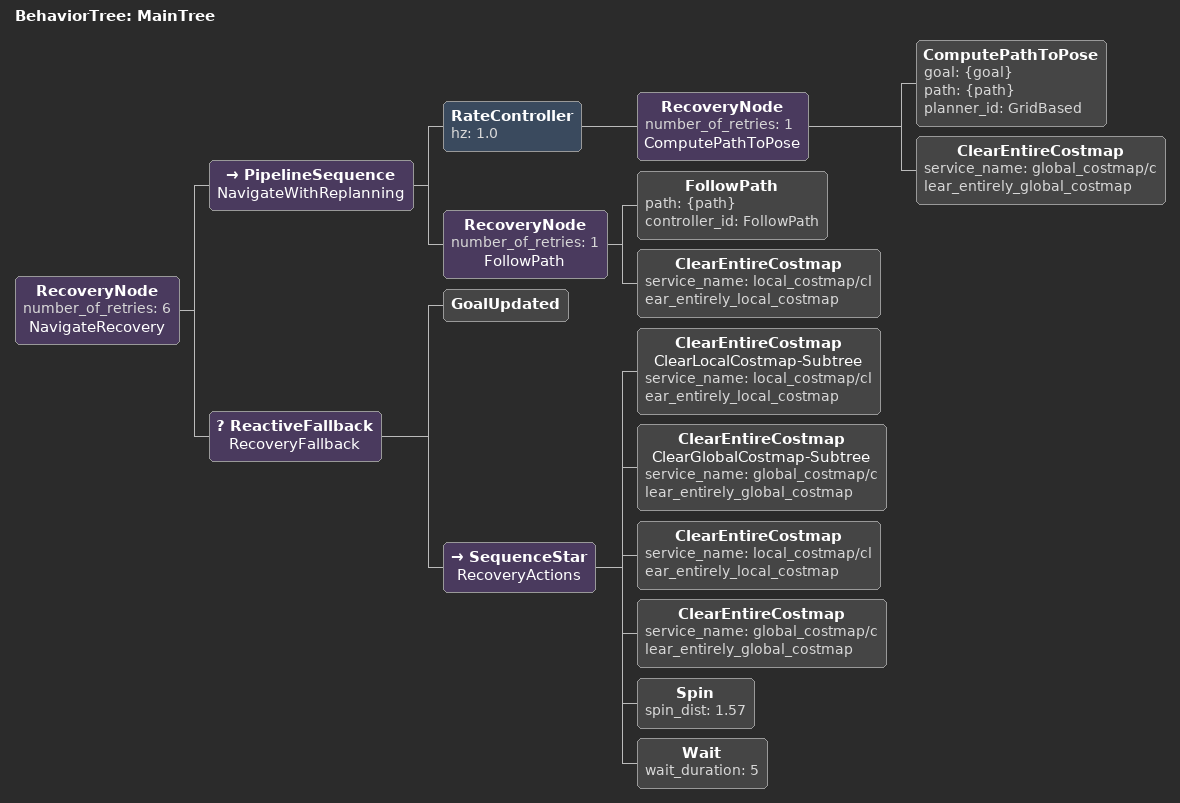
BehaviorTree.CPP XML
<!--
  This Behavior Tree replans the global path periodically at 1 Hz, and has
  recovery actions. Obtained from the official Nav2 package
-->
<root main_tree_to_execute="MainTree">
  <BehaviorTree ID="MainTree">
    <RecoveryNode number_of_retries="6" name="NavigateRecovery">
      <PipelineSequence name="NavigateWithReplanning">
        <RateController hz="1.0">
          <RecoveryNode number_of_retries="1" name="ComputePathToPose">
            <ComputePathToPose goal="{goal}" path="{path}" planner_id="GridBased"/>
            <ClearEntireCostmap service_name="global_costmap/clear_entirely_global_costmap"/>
          </RecoveryNode>
        </RateController>
        <RecoveryNode number_of_retries="1" name="FollowPath">
          <FollowPath path="{path}" controller_id="FollowPath"/>
          <ClearEntireCostmap service_name="local_costmap/clear_entirely_local_costmap"/>
        </RecoveryNode>
      </PipelineSequence>
      <ReactiveFallback name="RecoveryFallback">
        <GoalUpdated/>
        <SequenceStar name="RecoveryActions">
            <ClearEntireCostmap name="ClearLocalCostmap-Subtree" service_name="local_costmap/clear_entirely_local_costmap"/>
            <ClearEntireCostmap name="ClearGlobalCostmap-Subtree" service_name="global_costmap/clear_entirely_global_costmap"/>
            <ClearEntireCostmap service_name="local_costmap/clear_entirely_local_costmap"/>
            <ClearEntireCostmap service_name="global_costmap/clear_entirely_global_costmap"/>
            <Spin spin_dist="1.57"/>
            <Wait wait_duration="5"/>
        </SequenceStar>
      </ReactiveFallback>
    </RecoveryNode>
  </BehaviorTree>
</root>
